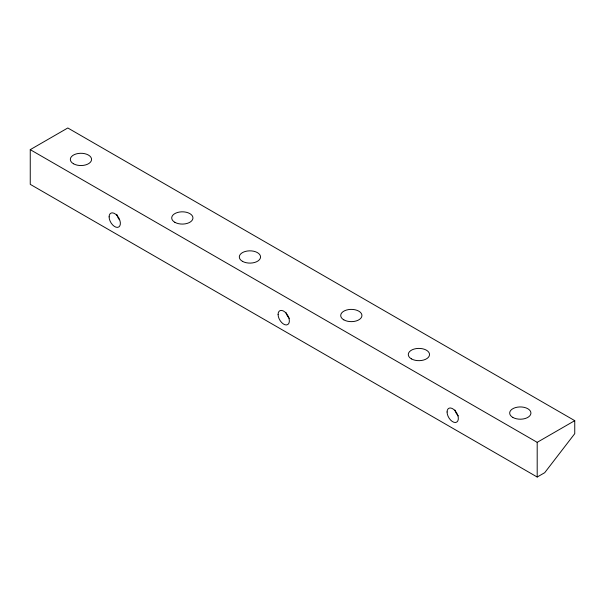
<?xml version="1.0" encoding="UTF-8"?>
<svg xmlns="http://www.w3.org/2000/svg" width="605" height="605" viewBox="0 0 605 605"><rect width="100%" height="100%" fill="white"/><g stroke="black" fill="none" stroke-linecap="round" stroke-linejoin="round"><path stroke-width="0.91" d="M30.25 149.654L67.805 127.973L574.75 420.656L574.75 433.664L544.712 472.694L537.195 477.027L30.25 184.343L30.25 149.654L537.195 442.338L574.75 420.656M537.195 442.338L537.195 477.027M458.295 415.9A7.963 4.598 60 0 1 454.922 410.069M119.435 219.789A7.963 4.598 60 0 1 116.81 214.321M289.311 318.343A7.963 4.598 60 0 1 285.938 312.505M447.072 411.982A7.963 4.598 60 0 0 455.52 422.494A7.963 4.598 60 0 0 455.52 411.234A7.963 4.598 60 0 0 447.072 411.982M278.088 314.426A7.963 4.598 60 0 0 286.543 324.938A7.963 4.598 60 0 0 286.543 313.67A7.963 4.598 60 0 0 278.088 314.426M109.112 216.862A7.963 4.598 60 0 0 117.559 227.374A7.963 4.598 60 0 0 117.559 216.106A7.963 4.598 60 0 0 109.112 216.862M512.79 417.405A10.618 6.133 0 0 0 530.562 414.659A10.618 6.133 0 0 0 517.547 407.142A10.618 6.133 0 0 0 512.79 417.405M411.4 358.871A10.618 6.133 0 0 0 429.172 356.118A10.618 6.133 0 0 0 416.164 348.609A10.618 6.133 0 0 0 411.4 358.871M343.806 319.841A10.618 6.133 0 0 0 361.578 317.096A10.618 6.133 0 0 0 348.571 309.586A10.618 6.133 0 0 0 343.806 319.841M242.416 261.307A10.618 6.133 0 0 0 260.188 258.562A10.618 6.133 0 0 0 247.18 251.045A10.618 6.133 0 0 0 242.416 261.307M174.822 222.285A10.618 6.133 0 0 0 192.594 219.532A10.618 6.133 0 0 0 179.587 212.022A10.618 6.133 0 0 0 174.822 222.285M73.432 163.743A10.618 6.133 0 0 0 91.204 160.998A10.618 6.133 0 0 0 78.196 153.488A10.618 6.133 0 0 0 73.432 163.743"/></g></svg>
